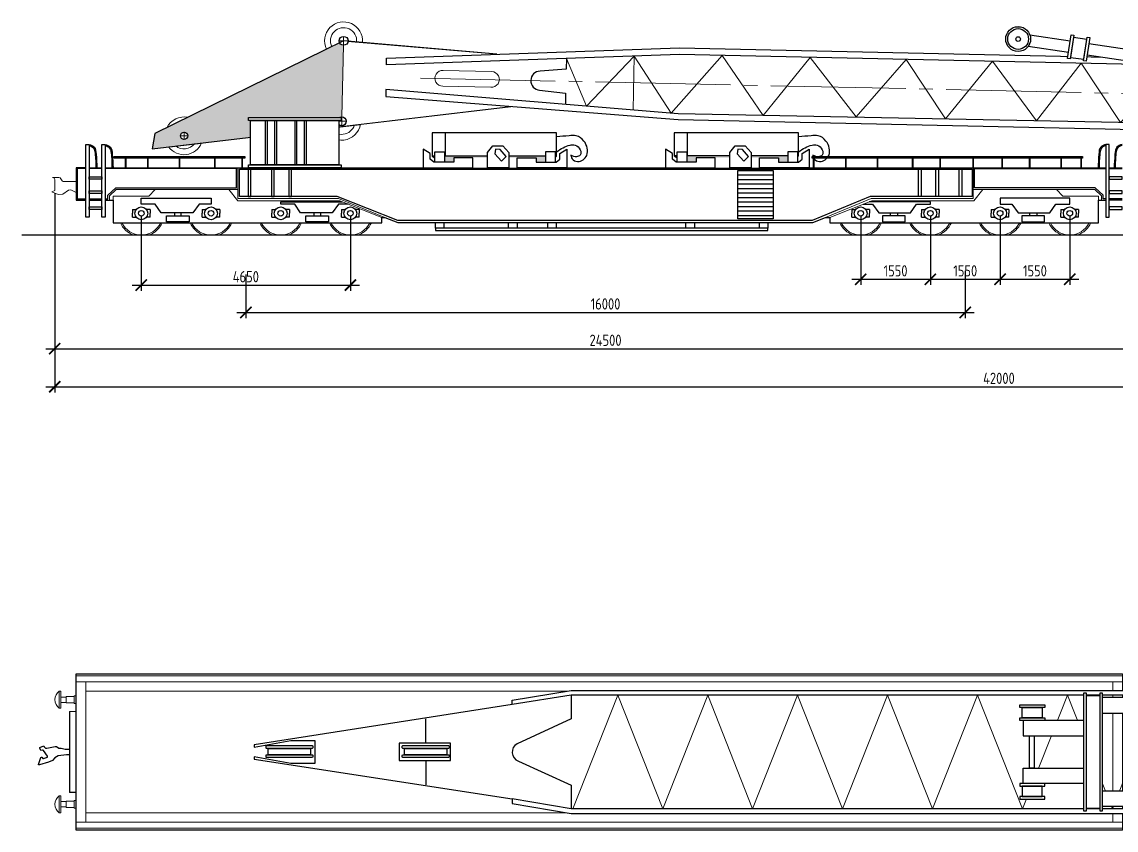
# Model space of a CAD drawing. Header units: millimetres. Extents: x -43929 to 22019, y 6537 to 66314.
# Drawn here: x -43614 to -19277, y 9101 to 27076 of the extents above; entities that cross this region are included whole.
import ezdxf

# ---------------------------------------------------------------- set-up
doc = ezdxf.new("R2010")
doc.units = ezdxf.units.MM
doc.set_wipeout_variables(frame=1)
doc.linetypes.add('CENTER', pattern=[16, 10, -2, 2, -2])
doc.linetypes.add('K5LT_AXLED', pattern=[19.5, 15, -1.5, 1.5, -1.5])
for name, color, linetype, lineweight in [('1', 7, 'Continuous', 35), ('1 @ 1', 7, 'Continuous', 35), ('axes', 40, 'CENTER', 0), ('dim', 4, 'Continuous', 15), ('hatch2', 7, 'Continuous', 9), ('line2', 7, 'Continuous', 18), ('line3', 7, 'Continuous', 25)]:
    doc.layers.add(name, color=color, linetype=linetype, lineweight=lineweight)
doc.layers.add('line1', color=5, linetype='Continuous', true_color=0x0000ff)
doc.styles.add('ГОСТ 2.304', font='CS_Gost2304.shx')
doc.dimstyles.new('СПДС', dxfattribs={"dimscale": 100, "dimtxt": 2.5, "dimasz": 2.5, "dimexe": 1.25, "dimexo": 0.625, "dimtad": 1, "dimdec": 0, "dimrnd": 0.001, "dimtxsty": 'ГОСТ 2.304', "dimblk": 'ARCHTICK', "dimblk1": 'ARCHTICK', "dimblk2": 'ARCHTICK', "dimcen": 2.5, "dimdle": 2, "dimadec": 0, "dimazin": 2, "dimtfac": 0.75, "dimtdec": 4, "dimtmove": 1, "dimatfit": 3, "dimfxl": 1, "dimtolj": 1, "dimarcsym": 1})

# ---------------------------------------------------------------- blocks, each defined once
blk = doc.blocks.new('подстреловая платформа ЕДК-1000_план')
blk.add_wipeout([(734612, 132273), (734612, 132759), (734570, 132759), (734570, 132778), (734388, 132778), (734388, 132792), (734268, 132792), (734268, 132656), (734237, 132656), (734166, 132736), (734138, 132847), (734162, 132949), (734237, 133036), (734268, 133036), (734268, 132907), (734388, 132907), (734388, 132920), (734570, 132920), (734570, 132934), (734612, 132934), (734612, 133112), (734467, 133112), (734467, 133946), (734399, 133946), (734214, 133923), (734138, 133878), (734083, 133823), (734000, 133787), (733794, 133728), (733775, 133728), (733775, 133736), (733825, 133890), (733838, 133899), (733847, 133899), (733856, 133891), (733873, 133867), (733885, 133867), (733973, 133898), (733973, 133915), (733889, 134042), (733876, 134049), (733866, 134049), (733829, 134042), (733801, 134094), (733806, 134114), (733893, 134147), (733901, 134126), (733929, 134097), (733957, 134093), (734146, 134132), (734175, 134132), (734223, 134098), (734281, 134098), (734371, 134076), (734467, 134076), (734467, 134909), (734612, 134909), (734612, 135087), (734570, 135087), (734570, 135102), (734388, 135102), (734388, 135114), (734268, 135114), (734268, 134985), (734237, 134984), (734164, 135068), (734138, 135175), (734165, 135283), (734237, 135365), (734268, 135365), (734268, 135229), (734388, 135229), (734388, 135244), (734570, 135244), (734570, 135262), (734612, 135262), (734612, 135749), (757881, 135749), (757881, 135262), (757923, 135262), (757923, 135244), (758105, 135244), (758105, 135229), (758225, 135229), (758225, 135365), (758256, 135365), (758328, 135283), (758355, 135175), (758328, 135066), (758256, 134984), (758225, 134985), (758225, 135114), (758105, 135114), (758105, 135102), (757923, 135102), (757923, 135087), (757881, 135087), (757881, 134909), (758026, 134909), (758026, 134076), (758121, 134076), (758211, 134098), (758269, 134098), (758318, 134132), (758347, 134132), (758536, 134093), (758564, 134097), (758592, 134126), (758600, 134147), (758687, 134114), (758692, 134094), (758663, 134042), (758626, 134049), (758617, 134049), (758603, 134042), (758520, 133915), (758520, 133898), (758608, 133867), (758620, 133867), (758637, 133891), (758646, 133899), (758655, 133899), (758668, 133890), (758717, 133736), (758717, 133728), (758699, 133728), (758493, 133787), (758410, 133823), (758354, 133878), (758278, 133923), (758093, 133946), (758026, 133946), (758026, 133112), (757881, 133112), (757881, 132934), (757923, 132934), (757923, 132920), (758105, 132920), (758105, 132907), (758225, 132907), (758225, 133036), (758256, 133036), (758329, 132953), (758355, 132847), (758330, 132742), (758256, 132656), (758225, 132656), (758225, 132792), (758105, 132792), (758105, 132778), (757923, 132778), (757923, 132759), (757881, 132759), (757881, 132273)]).dxf.layer = 'hatch2'
at = {"linetype": 'Continuous', "lineweight": 0}
blk.add_line((734824, 135571), (734612, 135571), dxfattribs=at)
at = {"layer": 'line1', "color": 5, "true_color": 0x0000ff}
for p in [(734467, 134909), (734612, 133112)]:
    blk.add_line(p, (734467, 133112), dxfattribs=at)
at = {"layer": 'line1', "color": 5, "ltscale": 1000, "true_color": 0x0000ff}
blk.add_lwpolyline([(734612, 135749), (757881, 135748), (757881, 132273), (734612, 132273)], close=True, dxfattribs=at)
blk.add_lwpolyline([(734466, 133946), (734399, 133946), (734214, 133923), (734138, 133878), (734083, 133823), (734000, 133787), (733794, 133728), (733775, 133728), (733775, 133736), (733825, 133890), (733838, 133899), (733847, 133899), (733856, 133891), (733873, 133867), (733885, 133867), (733973, 133898), (733973, 133906), (733973, 133915), (733889, 134042), (733876, 134049), (733866, 134049), (733829, 134042), (733801, 134094), (733806, 134114), (733893, 134147), (733901, 134126), (733929, 134097), (733957, 134093), (734146, 134132), (734175, 134132), (734223, 134098), (734281, 134098), (734371, 134076), (734467, 134076)], dxfattribs=at)
at = {"layer": 'line2', "linetype": 'Continuous', "lineweight": 0}
for p, q in [((734824, 135571), (734612, 135571)), ((757669, 135571), (757881, 135571)), ((734824, 132451), (734612, 132451)), ((757669, 132451), (757881, 132451))]:
    blk.add_line(p, q, dxfattribs=at)
at = {"layer": 'line2', "color": 5, "true_color": 0x0000ff}
blk.add_line((734612, 134909), (734467, 134909), dxfattribs=at)
at = {"layer": 'line2', "linetype": 'Continuous', "lineweight": 0}
for points in [[(734612, 135701), (757881, 135701), (757881, 132320), (734612, 132320)], [(734824, 135571), (757669, 135571), (757669, 132451), (734824, 132451)], [(757669, 135361), (734824, 135361), (734824, 132661), (757669, 132661)]]:
    blk.add_lwpolyline(points, close=True, dxfattribs=at)
at = {"layer": 'line2', "ltscale": 1000}
for points in [[(734237, 135365), (734268, 135365), (734268, 134985), (734237, 134985)], [(734388, 135114), (734268, 135114), (734268, 135229), (734388, 135229)], [(734570, 135102), (734388, 135102), (734388, 135244), (734570, 135244)], [(734612, 135087), (734570, 135087), (734570, 135262), (734612, 135262)], [(734237, 132656), (734268, 132656), (734268, 133036), (734237, 133036)], [(734388, 132907), (734268, 132907), (734268, 132792), (734388, 132792)], [(734570, 132920), (734388, 132920), (734388, 132778), (734570, 132778)], [(734612, 132934), (734570, 132934), (734570, 132759), (734612, 132759)]]:
    blk.add_lwpolyline(points, close=True, dxfattribs=at)
for centre in [(734372, 135175), (734372, 132847)]:
    blk.add_arc(centre, 234, 125.378, 234.622, dxfattribs=at)
blk = doc.blocks.new('A$C0CCE1D86')
blk.add_wipeout([(-5786, 1262), (-5786, 1366), (-21762, 1366), (-23077, 1154), (-23077, 1053), (-28818, 159), (-28818, -160), (-23077, -1044), (-23077, -1145), (-21762, -1366), (-5786, -1366), (-5786, -1262), (-21762, -1263), (-21762, -735), (-22939, -201), (-23052, -103), (-23067, 64), (-22968, 184), (-21763, 735), (-21763, 1262)]).dxf.layer = 'hatch2'
at = {"layer": 'line1', "color": 5, "ltscale": 1000, "true_color": 0x0000ff}
for p, q in [((-25000, 195), (-25000, 736)), ((-25000, -186), (-25000, -732))]:
    blk.add_line(p, q, dxfattribs=at)
for points in [[(-23077, 1053), (-23077, 1154), (-21762, 1366), (-10432, 1366), (-5786, 1366), (-5786, 1262), (-10432, 1262), (-21763, 1262)], [(-25592, -186), (-24447, -186), (-24447, 195), (-25592, 195)], [(-23077, -1044), (-23077, -1145), (-21762, -1366), (-10433, -1366), (-5786, -1366), (-5786, -1262), (-10431, -1262), (-21762, -1262)]]:
    blk.add_lwpolyline(points, close=True, dxfattribs=at)
at = {"layer": 'line1', "ltscale": 1000}
blk.add_lwpolyline([(-21763, 1262), (-21763, 735), (-22968, 184, 0.639508), (-22939, -201), (-21762, -735), (-21762, -1262)], format="xyb", dxfattribs=at)
at = {"layer": 'line1', "color": 5, "ltscale": 1000, "true_color": 0x0000ff}
blk.add_lwpolyline([(-23077, 1053), (-28818, 159), (-28818, 109), (-28000, 255), (-27467, 255), (-27467, 0), (-27467, -256), (-28000, -256), (-28818, -109), (-28818, -160), (-23077, -1044)], dxfattribs=at)
at = {"layer": 'line2', "ltscale": 1000}
blk.add_lwpolyline([(-5728, -1262), (-6728, 1262), (-7728, -1262), (-8728, 1262), (-9728, -1262), (-10728, 1262), (-11728, -1262), (-12728, 1262), (-13728, -1262), (-14728, 1262), (-15728, -1262), (-16728, 1262), (-17728, -1262), (-18728, 1262), (-19728, -1261), (-20728, 1262), (-21728, -1262)], dxfattribs=at)
at = {"layer": 'line3', "ltscale": 1000}
for points in [[(-28536, 142), (-27526, 142, -0.415068), (-27511, 127), (-27511, 94, -0.413359), (-27526, 79), (-28536, 79, -0.415068), (-28551, 94), (-28551, 127, -0.413359)], [(-25505, 142), (-24495, 142, -0.415068), (-24480, 127), (-24480, 94, -0.413359), (-24495, 79), (-25505, 79, -0.415068), (-25520, 94), (-25520, 127, -0.413359)], [(-28536, -62), (-27526, -62, -0.415068), (-27511, -78), (-27511, -111, -0.413359), (-27526, -126), (-28536, -126, -0.415068), (-28551, -111), (-28551, -77, -0.413359)], [(-25505, -62), (-24495, -62, -0.415068), (-24480, -78), (-24480, -111, -0.413359), (-24495, -126), (-25505, -126, -0.415068), (-25520, -111), (-25520, -77, -0.413359)]]:
    blk.add_lwpolyline(points, format="xyb", close=True, dxfattribs=at)
for points in [[(-28500, 79), (-27562, 79), (-27562, -62), (-28500, -62)], [(-25469, 79), (-24531, 79), (-24531, -62), (-25469, -62)]]:
    blk.add_lwpolyline(points, close=True, dxfattribs=at)
blk = doc.blocks.new('портал план')
blk.add_wipeout([(763435, 142748), (763435, 142766), (763461, 142766), (763461, 142757), (763644, 142722), (763750, 142722), (763750, 142789), (763901, 142789), (763901, 142722), (763938, 142722), (763938, 142640), (763644, 142640), (763461, 142408), (763461, 142382), (763435, 142382), (763435, 142399), (756579, 142399), (756579, 140668), (763435, 140668), (763435, 140686), (763461, 140686), (763461, 140659), (763644, 140428), (763938, 140428), (763938, 140346), (763901, 140346), (763901, 140279), (763750, 140279), (763750, 140346), (763644, 140346), (763461, 140310), (763461, 140302), (763435, 140302), (763435, 140319), (756579, 140319), (756579, 140227), (756518, 140227), (756518, 140277), (756220, 140277), (756220, 140227), (756159, 140227), (756159, 142840), (756220, 142840), (756220, 142791), (756518, 142791), (756518, 142841), (756579, 142841), (756579, 142748)]).dxf.layer = 'line1'
at = {"layer": 'line1', "color": 5, "ltscale": 1000, "true_color": 0x0000ff}
for p, q in [((763644, 142722), (763461, 142757)), ((763644, 142640), (763461, 142408)), ((763644, 140428), (763461, 140659)), ((763644, 140346), (763461, 140310))]:
    blk.add_line(p, q, dxfattribs=at)
for points in [[(756518, 142841), (756518, 140227), (756579, 140227), (756579, 142841)], [(763461, 142382), (763461, 142766), (763435, 142766), (763435, 142382)], [(763938, 142640), (763938, 142722), (763644, 142722), (763644, 142640)], [(763750, 142789), (763901, 142789), (763901, 142722), (763750, 142722)], [(763461, 140686), (763461, 140302), (763435, 140302), (763435, 140686)], [(763938, 140428), (763938, 140346), (763644, 140346), (763644, 140428)], [(763750, 140279), (763901, 140279), (763901, 140346), (763750, 140346)]]:
    blk.add_lwpolyline(points, close=True, dxfattribs=at)
for points in [[(756579, 142399), (763435, 142399), (763435, 142748), (756579, 142748)], [(756579, 140668), (763435, 140668), (763435, 140319), (756579, 140319)]]:
    blk.add_lwpolyline(points, dxfattribs=at)
blk.add_wipeout([(756159, 141175), (756159, 140835), (755293, 140835), (755293, 140776), (755238, 140776), (755238, 140544), (755293, 140544), (755293, 140485), (754738, 140485), (754738, 140544), (754792, 140544), (754792, 140776), (754738, 140776), (754738, 140835), (754816, 140835), (754816, 141175), (754957, 141175), (754957, 141893), (754816, 141893), (754816, 142233), (754738, 142233), (754738, 142292), (754792, 142292), (754792, 142524), (754738, 142524), (754738, 142583), (755293, 142583), (755293, 142524), (755238, 142524), (755238, 142292), (755293, 142292), (755293, 142233), (756159, 142233), (756159, 141893), (755057, 141893), (755057, 141175)]).dxf.layer = 'line1'
for points in [[(756159, 142840), (756159, 140227), (756220, 140227), (756220, 142840)], [(756518, 142791), (756518, 140277), (756220, 140277), (756220, 142791)], [(754738, 142583), (755293, 142583), (755293, 142524), (754738, 142524)], [(754792, 142524), (755238, 142524), (755238, 142292), (754792, 142292)], [(754738, 142292), (755293, 142292), (755293, 142233), (754738, 142233)], [(754957, 141893), (755057, 141893), (755057, 141175), (754957, 141175)], [(754738, 140776), (755293, 140776), (755293, 140835), (754738, 140835)], [(754792, 140544), (755238, 140544), (755238, 140776), (754792, 140776)], [(754738, 140485), (755293, 140485), (755293, 140544), (754738, 140544)]]:
    blk.add_lwpolyline(points, close=True, dxfattribs=at)
for points in [[(756159, 142233), (754816, 142233), (754816, 141893), (756159, 141893)], [(756159, 140835), (754816, 140835), (754816, 141175), (756159, 141175)]]:
    blk.add_lwpolyline(points, dxfattribs=at)
blk = doc.blocks.new('*U45')
at = {"layer": '1'}
blk.add_blockref('подстреловая платформа ЕДК-1000_план', (-767386, -134011), dxfattribs=at)
at = {"layer": '1', "ltscale": 1000}
blk.add_blockref('A$C0CCE1D86', (0, 0), dxfattribs=at)
at = {"layer": '1'}
blk.add_blockref('портал план', (-766525, -141534), dxfattribs=at)
blk = doc.blocks.new('_ArchTick')
at = {"color": 0, "linetype": 'ByBlock', "const_width": 0.15}
blk.add_lwpolyline([(-0.5, -0.5), (0.5, 0.5)], dxfattribs=at)
blk = doc.blocks.new('*D135')
at = {"layer": 'Defpoints', "color": 0, "ltscale": 1000, "transparency": 16777216}
for p in [(-42883, 22338), (-18383, 22338), (-18383, 19808)]:
    blk.add_point(p, dxfattribs=at)
at = {"layer": 'dim', "color": 0, "lineweight": -2, "ltscale": 1000, "transparency": 16777216}
for p, q in [((-42883, 22275), (-42883, 19683)), ((-18383, 22275), (-18383, 19683)), ((-43083, 19808), (-18183, 19808))]:
    blk.add_line(p, q, dxfattribs=at)
at = {"layer": 'dim', "color": 0, "lineweight": -2, "ltscale": 1000, "transparency": 16777216, "xscale": 250, "yscale": 250, "zscale": 250, "rotation": 180}
blk.add_blockref('_ArchTick', (-42883, 19808), dxfattribs=at)
at = {"layer": 'dim', "color": 0, "lineweight": -2, "ltscale": 1000, "transparency": 16777216, "xscale": 250, "yscale": 250, "zscale": 250}
blk.add_blockref('_ArchTick', (-18383, 19808), dxfattribs=at)
at = {"layer": 'dim', "color": 0, "ltscale": 1000, "transparency": 16777216, "insert": (-30633, 19995), "char_height": 250, "attachment_point": 5, "style": 'ГОСТ 2.304'}
blk.add_mtext('\\A1;24500', dxfattribs=at)
blk = doc.blocks.new('*D136')
at = {"layer": 'Defpoints', "color": 0, "ltscale": 1000, "transparency": 16777216}
for p in [(-38633, 21521), (-22633, 21601), (-22633, 20615)]:
    blk.add_point(p, dxfattribs=at)
at = {"layer": 'dim', "color": 0, "lineweight": -2, "ltscale": 1000, "transparency": 16777216}
for p, q in [((-38633, 21458), (-38633, 20490)), ((-22633, 21539), (-22633, 20490)), ((-38833, 20615), (-22433, 20615))]:
    blk.add_line(p, q, dxfattribs=at)
at = {"layer": 'dim', "color": 0, "lineweight": -2, "ltscale": 1000, "transparency": 16777216, "xscale": 250, "yscale": 250, "zscale": 250, "rotation": 180}
blk.add_blockref('_ArchTick', (-38633, 20615), dxfattribs=at)
at = {"layer": 'dim', "color": 0, "lineweight": -2, "ltscale": 1000, "transparency": 16777216, "xscale": 250, "yscale": 250, "zscale": 250}
blk.add_blockref('_ArchTick', (-22633, 20615), dxfattribs=at)
at = {"layer": 'dim', "color": 0, "ltscale": 1000, "transparency": 16777216, "insert": (-30633, 20803), "char_height": 250, "attachment_point": 5, "style": 'ГОСТ 2.304'}
blk.add_mtext('\\A1;16000', dxfattribs=at)
blk = doc.blocks.new('*D142')
at = {"layer": 'Defpoints', "color": 0, "ltscale": 1000, "transparency": 16777216}
for p in [(-40958, 22820), (-36308, 22820), (-36308, 21222)]:
    blk.add_point(p, dxfattribs=at)
at = {"layer": 'dim', "color": 0, "lineweight": -2, "ltscale": 1000, "transparency": 16777216}
for p, q in [((-40958, 22757), (-40958, 21097)), ((-36308, 22757), (-36308, 21097)), ((-41158, 21222), (-36108, 21222))]:
    blk.add_line(p, q, dxfattribs=at)
at = {"layer": 'dim', "color": 0, "lineweight": -2, "ltscale": 1000, "transparency": 16777216, "xscale": 250, "yscale": 250, "zscale": 250, "rotation": 180}
blk.add_blockref('_ArchTick', (-40958, 21222), dxfattribs=at)
at = {"layer": 'dim', "color": 0, "lineweight": -2, "ltscale": 1000, "transparency": 16777216, "xscale": 250, "yscale": 250, "zscale": 250}
blk.add_blockref('_ArchTick', (-36308, 21222), dxfattribs=at)
at = {"layer": 'dim', "color": 0, "ltscale": 1000, "transparency": 16777216, "insert": (-38633, 21409), "char_height": 250, "attachment_point": 5, "style": 'ГОСТ 2.304'}
blk.add_mtext('\\A1;4650', dxfattribs=at)
blk = doc.blocks.new('*D143')
at = {"layer": 'Defpoints', "color": 0, "ltscale": 1000, "transparency": 16777216}
for p in [(-24958, 22820), (-23408, 22820), (-23408, 21351)]:
    blk.add_point(p, dxfattribs=at)
at = {"layer": 'dim', "color": 0, "lineweight": -2, "ltscale": 1000, "transparency": 16777216}
for p, q in [((-24958, 22757), (-24958, 21226)), ((-23408, 22757), (-23408, 21226)), ((-25158, 21351), (-23208, 21351))]:
    blk.add_line(p, q, dxfattribs=at)
at = {"layer": 'dim', "color": 0, "lineweight": -2, "ltscale": 1000, "transparency": 16777216, "xscale": 250, "yscale": 250, "zscale": 250, "rotation": 180}
blk.add_blockref('_ArchTick', (-24958, 21351), dxfattribs=at)
at = {"layer": 'dim', "color": 0, "lineweight": -2, "ltscale": 1000, "transparency": 16777216, "xscale": 250, "yscale": 250, "zscale": 250}
blk.add_blockref('_ArchTick', (-23408, 21351), dxfattribs=at)
at = {"layer": 'dim', "color": 0, "ltscale": 1000, "transparency": 16777216, "insert": (-24183, 21539), "char_height": 250, "attachment_point": 5, "style": 'ГОСТ 2.304'}
blk.add_mtext('\\A1;1550', dxfattribs=at)
blk = doc.blocks.new('*D144')
at = {"layer": 'Defpoints', "color": 0, "ltscale": 1000, "transparency": 16777216}
for p in [(-23408, 22820), (-21858, 22820), (-21858, 21351)]:
    blk.add_point(p, dxfattribs=at)
at = {"layer": 'dim', "color": 0, "lineweight": -2, "ltscale": 1000, "transparency": 16777216}
for p, q in [((-23408, 22757), (-23408, 21226)), ((-21858, 22757), (-21858, 21226)), ((-23608, 21351), (-21658, 21351))]:
    blk.add_line(p, q, dxfattribs=at)
at = {"layer": 'dim', "color": 0, "lineweight": -2, "ltscale": 1000, "transparency": 16777216, "xscale": 250, "yscale": 250, "zscale": 250, "rotation": 180}
blk.add_blockref('_ArchTick', (-23408, 21351), dxfattribs=at)
at = {"layer": 'dim', "color": 0, "lineweight": -2, "ltscale": 1000, "transparency": 16777216, "xscale": 250, "yscale": 250, "zscale": 250}
blk.add_blockref('_ArchTick', (-21858, 21351), dxfattribs=at)
at = {"layer": 'dim', "color": 0, "ltscale": 1000, "transparency": 16777216, "insert": (-22633, 21539), "char_height": 250, "attachment_point": 5, "style": 'ГОСТ 2.304'}
blk.add_mtext('\\A1;1550', dxfattribs=at)
blk = doc.blocks.new('*D145')
at = {"layer": 'Defpoints', "color": 0, "ltscale": 1000, "transparency": 16777216}
for p in [(-21858, 22820), (-20308, 22820), (-20308, 21351)]:
    blk.add_point(p, dxfattribs=at)
at = {"layer": 'dim', "color": 0, "lineweight": -2, "ltscale": 1000, "transparency": 16777216}
for p, q in [((-21858, 22757), (-21858, 21226)), ((-20308, 22757), (-20308, 21226)), ((-22058, 21351), (-20108, 21351))]:
    blk.add_line(p, q, dxfattribs=at)
at = {"layer": 'dim', "color": 0, "lineweight": -2, "ltscale": 1000, "transparency": 16777216, "xscale": 250, "yscale": 250, "zscale": 250, "rotation": 180}
blk.add_blockref('_ArchTick', (-21858, 21351), dxfattribs=at)
at = {"layer": 'dim', "color": 0, "lineweight": -2, "ltscale": 1000, "transparency": 16777216, "xscale": 250, "yscale": 250, "zscale": 250}
blk.add_blockref('_ArchTick', (-20308, 21351), dxfattribs=at)
at = {"layer": 'dim', "color": 0, "ltscale": 1000, "transparency": 16777216, "insert": (-21083, 21539), "char_height": 250, "attachment_point": 5, "style": 'ГОСТ 2.304'}
blk.add_mtext('\\A1;1550', dxfattribs=at)
blk = doc.blocks.new('*D147')
at = {"layer": 'Defpoints', "color": 0, "ltscale": 1000, "transparency": 16777216}
for p in [(-42883, 23328), (-883, 23328), (-883, 18961)]:
    blk.add_point(p, dxfattribs=at)
at = {"layer": 'dim', "color": 0, "lineweight": -2, "ltscale": 1000, "transparency": 16777216}
for p, q in [((-42883, 23266), (-42883, 18836)), ((-883, 23266), (-883, 18836)), ((-43083, 18961), (-683, 18961))]:
    blk.add_line(p, q, dxfattribs=at)
at = {"layer": 'dim', "color": 0, "lineweight": -2, "ltscale": 1000, "transparency": 16777216, "xscale": 250, "yscale": 250, "zscale": 250, "rotation": 180}
blk.add_blockref('_ArchTick', (-42883, 18961), dxfattribs=at)
at = {"layer": 'dim', "color": 0, "lineweight": -2, "ltscale": 1000, "transparency": 16777216, "xscale": 250, "yscale": 250, "zscale": 250}
blk.add_blockref('_ArchTick', (-883, 18961), dxfattribs=at)
at = {"layer": 'dim', "color": 0, "ltscale": 1000, "transparency": 16777216, "insert": (-21883, 19149), "char_height": 250, "attachment_point": 5, "style": 'ГОСТ 2.304'}
blk.add_mtext('\\A1;42000', dxfattribs=at)
blk = doc.blocks.new('противовес 2 фасад')
at = {"layer": 'hatch2', "ltscale": 1000, "true_color": 0x000000}
h = blk.add_hatch(color=18, dxfattribs=at)
h.dxf.hatch_style = 1
h.paths.add_polyline_path([(775670, 208306), (775670, 208168), (775804, 208035), (775804, 208168)])
h.paths.add_polyline_path([(775804, 207763), (775670, 207896), (775670, 207617), (775804, 207484)])
h.paths.add_polyline_path([(775804, 207212), (775670, 207345), (775670, 207074), (775804, 206940)])
h.paths.add_polyline_path([(775804, 206669), (775670, 206802), (775670, 206530), (775804, 206397)])
h.paths.add_polyline_path([(775804, 206125), (775670, 206258), (775670, 205982), (775804, 205849)])
h.paths.add_polyline_path([(775737, 205644), (775670, 205710), (775670, 205538)])
at = {"layer": 'hatch2', "ltscale": 1000}
h = blk.add_hatch(color=2, dxfattribs=at)
h.dxf.hatch_style = 1
h.paths.add_polyline_path([(775804, 208035), (775670, 208168), (775670, 207896), (775804, 207763)])
h.paths.add_polyline_path([(775804, 207484), (775670, 207617), (775670, 207345), (775804, 207212)])
h.paths.add_polyline_path([(775804, 206940), (775670, 207074), (775670, 206802), (775804, 206669)])
h.paths.add_polyline_path([(775804, 206397), (775670, 206530), (775670, 206258), (775804, 206125)])
h.paths.add_polyline_path([(775804, 205849), (775670, 205982), (775670, 205710), (775737, 205644), (775804, 205753)])
at = {"layer": 'line1', "color": 5, "ltscale": 1000, "true_color": 0x0000ff}
for p, q in [((775670, 208306), (775670, 205538)), ((775670, 205837), (775157, 205837))]:
    blk.add_line(p, q, dxfattribs=at)
blk.add_lwpolyline([(775157, 205538), (775670, 205538), (775804, 205753), (775804, 208168), (775670, 208306), (775157, 208306)], close=True, dxfattribs=at)
blk.add_open_spline([(775576, 208306), (775512, 208400), (775427, 208525), (775412, 208736), (775510, 208840), (775657, 208857), (775704, 208732), (775671, 208665), (775651, 208625), (775680, 208630), (775755, 208642), (775828, 208813), (775650, 209049), (775348, 208960), (775201, 208762), (775225, 208541), (775236, 208398), (775244, 208306)], degree=3, knots=[0, 0, 0, 0, 189.313279, 252.804393, 341.668607, 408.016794, 459.165642, 532.191743, 532.191743, 532.191743, 578.995313, 656.803699, 795.119115, 979.272294, 1097.30782, 1185.951662, 1344.52465, 1344.52465, 1344.52465, 1344.52465], dxfattribs=at)
blk = doc.blocks.new('противовес 1 фасад')
at = {"layer": 'hatch2', "ltscale": 1000, "true_color": 0x000000}
h = blk.add_hatch(color=18, dxfattribs=at)
h.dxf.hatch_style = 1
h.paths.add_polyline_path([(775077, 208168), (774943, 208306), (774943, 208068), (775077, 207935)])
h.paths.add_polyline_path([(775077, 207663), (774943, 207796), (774943, 207524), (775077, 207391)])
h.paths.add_polyline_path([(775077, 207119), (774943, 207252), (774943, 206981), (775077, 206847)])
h.paths.add_polyline_path([(775077, 206571), (774943, 206704), (774943, 206433), (775077, 206300)])
h.paths.add_polyline_path([(775077, 206028), (774943, 206161), (774943, 205889), (775077, 205756)])
h.paths.add_polyline_path([(774973, 205587), (774943, 205617), (774943, 205538)])
at = {"layer": 'hatch2', "ltscale": 1000}
h = blk.add_hatch(color=2, dxfattribs=at)
h.dxf.hatch_style = 1
h.paths.add_polyline_path([(775077, 207935), (774943, 208068), (774943, 207796), (775077, 207663)])
h.paths.add_polyline_path([(775077, 207391), (774943, 207524), (774943, 207252), (775077, 207119)])
h.paths.add_polyline_path([(775077, 206847), (774943, 206981), (774943, 206704), (775077, 206571)])
h.paths.add_polyline_path([(775077, 206300), (774943, 206433), (774943, 206161), (775077, 206028)])
h.paths.add_polyline_path([(775077, 205753), (775077, 205756), (774943, 205889), (774943, 205617), (774973, 205587)])
at = {"layer": 'line1', "color": 5, "ltscale": 1000, "true_color": 0x0000ff}
for p, q in [((774943, 208306), (774943, 205538)), ((774943, 205837), (774429, 205837))]:
    blk.add_line(p, q, dxfattribs=at)
blk.add_lwpolyline([(774429, 205538), (774943, 205538), (775077, 205753), (775077, 208168), (774943, 208306), (774429, 208306)], close=True, dxfattribs=at)
blk.add_open_spline([(774848, 208306), (774784, 208400), (774699, 208525), (774685, 208736), (774782, 208840), (774929, 208857), (774976, 208732), (774943, 208665), (774924, 208625), (774952, 208630), (775027, 208642), (775100, 208813), (774922, 209049), (774620, 208960), (774474, 208762), (774497, 208541), (774509, 208398), (774516, 208306)], degree=3, knots=[0, 0, 0, 0, 189.313279, 252.804393, 341.668607, 408.016794, 459.165642, 532.191743, 532.191743, 532.191743, 578.995313, 656.803699, 795.119115, 979.272294, 1097.30782, 1185.951662, 1344.52465, 1344.52465, 1344.52465, 1344.52465], dxfattribs=at)
blk = doc.blocks.new('подставка под противовес')
blk.add_wipeout([(917386, 216048), (917386, 216464), (917543, 216365), (917543, 216240), (917625, 216176), (917643, 216176), (917643, 216403), (917862, 216403), (917862, 216176), (918068, 216176), (918068, 216269), (918492, 216269), (918680, 216269), (918680, 216385), (918812, 216532), (919032, 216532), (919155, 216385), (919155, 216271), (919477, 216269), (919902, 216269), (919902, 216176), (920107, 216176), (920107, 216403), (920326, 216403), (920326, 216176), (920345, 216176), (920427, 216240), (920427, 216365), (920583, 216464), (920583, 216048)]).dxf.layer = 'hatch2'
at = {"layer": 'line3', "ltscale": 1000}
for points in [[(917386, 216464), (917386, 216048), (918492, 216048), (918492, 216269), (918068, 216269), (918068, 216176), (917625, 216176), (917543, 216240), (917543, 216365), (917386, 216464)], [(920583, 216464), (920583, 216048), (919477, 216048), (919477, 216269), (919902, 216269), (919902, 216176), (920345, 216176), (920427, 216240), (920427, 216365), (920583, 216464)]]:
    blk.add_lwpolyline(points, dxfattribs=at)
for points in [[(917862, 216176), (917643, 216176), (917643, 216403), (917862, 216403)], [(918679, 216048), (919155, 216048), (919155, 216385), (919032, 216532), (918812, 216532), (918680, 216385)], [(918844, 216195), (918737, 216295), (918868, 216457), (918972, 216463), (918987, 216360)], [(920107, 216176), (920326, 216176), (920326, 216403), (920107, 216403)]]:
    blk.add_lwpolyline(points, close=True, dxfattribs=at)
blk = doc.blocks.new('A$C5FDC05B3')
at = {"layer": 'axes'}
for points in [[(0, -90), (0, 0), (-90, 0)], [(0, 90), (0, 0), (90, 0)]]:
    blk.add_lwpolyline(points, dxfattribs=at)
blk = doc.blocks.new('блок')
blk.add_wipeout([(930034, 216048), (930034, 216114), (930089, 216114), (930089, 217099), (930034, 217099), (930034, 217165), (932101, 217165), (932101, 217099), (932055, 217099), (932055, 216114), (932101, 216114), (932101, 216048)]).dxf.layer = 'hatch2'
at = {"layer": 'line3', "ltscale": 1000}
for points in [[(930034, 217099), (932101, 217099), (932101, 217165), (930034, 217165)], [(930089, 216114), (932055, 216114), (932055, 217099), (930089, 217099)], [(930817, 216114), (930853, 216114), (930853, 217099), (930817, 217099)], [(931027, 216114), (931063, 216114), (931063, 217099), (931027, 217099)], [(931478, 216114), (931513, 216114), (931513, 217099), (931478, 217099)], [(931680, 216114), (931716, 216114), (931716, 217099), (931680, 217099)], [(930034, 216048), (932101, 216048), (932101, 216114), (930034, 216114)]]:
    blk.add_lwpolyline(points, close=True, dxfattribs=at)
blk = doc.blocks.new('*U99')
at = {"color": 8, "lineweight": 20}
for centre in [(-31325, 482), (-29775, 482), (-28225, 482), (-26675, 482), (-15325, 482), (-13775, 482), (-12225, 482), (-10675, 482)]:
    blk.add_arc(centre, 482, 206.332, 333.6667, dxfattribs=at)
at = {"layer": 'line1', "color": 5, "ltscale": 1000, "true_color": 0x0000ff}
for p, q in [((-32488, 1494), (-32201, 1494)), ((-32130, 1494), (-9870, 1494)), ((-9799, 1494), (-9512, 1494)), ((-32488, 773), (-32201, 773)), ((-9512, 772), (-9799, 772))]:
    blk.add_line(p, q, dxfattribs=at)
at = {"layer": 'line1', "ltscale": 1000}
blk.add_lwpolyline([(-21871, 3924), (-21876, 3687), (-22457, 3644, 0.943401), (-22466, 3219), (-21888, 3155), (-21893, 2902)], format="xyb", dxfattribs=at)
at = {"layer": 'line1', "color": 5, "ltscale": 1000, "true_color": 0x0000ff}
for points in [[(-32560, 1494), (-32775, 1494), (-32775, 773), (-32560, 773)], [(-32130, 773), (-31953, 773), (-31953, 269), (-25979, 269), (-25979, 390), (-25910, 390), (-25623, 273), (-16391, 273), (-16108, 389), (-16009, 389), (-16009, 269), (-10035, 268), (-10035, 772), (-9870, 772)]]:
    blk.add_lwpolyline(points, dxfattribs=at)
at = {"layer": 'line2', "ltscale": 1000}
for p, q in [((-20366, 3978), (-20388, 2777)), ((-29177, 807), (-29177, 1494)), ((-32029, 873), (-31885, 1010)), ((-31885, 1010), (-29177, 1010)), ((-31017, 1010), (-31159, 861)), ((-29178, 759), (-29379, 1010)), ((-10115, 1010), (-12823, 1010)), ((-12810, 758), (-12610, 1010)), ((-10971, 1010), (-10829, 860)), ((-9971, 873), (-10115, 1010)), ((-32029, 773), (-32029, 873)), ((-31159, 861), (-31953, 861)), ((-31953, 773), (-31953, 861)), ((-26908, 758), (-29178, 759)), ((-26938, 807), (-29177, 807)), ((-25910, 390), (-26938, 807)), ((-25979, 390), (-26908, 758)), ((-16009, 389), (-15080, 758)), ((-15080, 758), (-12810, 758)), ((-10829, 860), (-10035, 860)), ((-10035, 860), (-10035, 772)), ((-9971, 772), (-9971, 873))]:
    blk.add_line(p, q, dxfattribs=at)
for points in [[(-21871, 3924), (-21427, 2863), (-20366, 3978), (-19543, 2707), (-18403, 3993), (-17493, 2657), (-16452, 3950), (-15424, 2628), (-14314, 3904), (-13438, 2584), (-12391, 3862), (-11418, 2540), (-10420, 3819), (-9546, 2499), (-8406, 3715), (-7414, 2591), (-6556, 3532), (-5735, 2683)], [(-12823, 1494), (-12823, 807), (-15093, 807), (-16108, 389)], [(-32775, 1192), (-33060, 1192), (-33084, 1204), (-33133, 1268), (-33157, 1280), (-33300, 1280), (-33265, 1266), (-33250, 1230), (-33250, 991), (-33316, 962), (-33171, 898), (-33073, 908), (-32945, 998), (-32893, 1001), (-32775, 941)]]:
    blk.add_lwpolyline(points, dxfattribs=at)
for centre, radius, start, end in [((-30374, 2205), 421, 77.6434, 154.7579), ((-31325, 482), 513, 204.6252, 249.9463), ((-31325, 482), 513, 290.0524, 335.3736), ((-29775, 482), 513, 204.6252, 249.9463), ((-29775, 482), 513, 290.0524, 335.3736), ((-28225, 482), 513, 204.6252, 249.9463), ((-28225, 482), 513, 290.0524, 335.3736), ((-26675, 482), 513, 204.6252, 249.9463), ((-26675, 482), 513, 290.0524, 335.3736), ((-15325, 482), 513, 204.6252, 249.9463), ((-15325, 482), 513, 290.0524, 335.3736), ((-13775, 482), 513, 204.6252, 249.9463), ((-13775, 482), 513, 290.0524, 335.3736), ((-12225, 482), 513, 204.6252, 249.9463), ((-12225, 482), 513, 290.0524, 335.3736), ((-10675, 482), 513, 204.6252, 249.9463), ((-10675, 482), 513, 290.0524, 335.3736)]:
    blk.add_arc(centre, radius, start, end, dxfattribs=at)
at = {"layer": 'line3', "color": 9, "ltscale": 1000, "true_color": 0xb7b7b7}
for p, q in [((-17275, 1330), (-18056, 1330)), ((-17275, 1229), (-18056, 1229)), ((-17275, 1129), (-18056, 1129)), ((-17275, 1029), (-18056, 1029)), ((-17275, 928), (-18056, 928)), ((-17275, 828), (-18056, 828)), ((-31522, 567), (-31522, 482)), ((-31522, 567), (-31440, 567)), ((-31522, 567), (-31522, 482)), ((-31522, 567), (-31440, 567)), ((-31128, 567), (-31210, 567)), ((-31128, 567), (-31210, 567)), ((-31128, 567), (-31128, 482)), ((-31128, 567), (-31128, 482)), ((-29972, 567), (-29890, 567)), ((-29972, 567), (-29972, 482)), ((-29578, 567), (-29660, 567)), ((-29578, 567), (-29578, 482)), ((-28422, 567), (-28422, 482)), ((-28422, 567), (-28340, 567)), ((-28028, 567), (-28110, 567)), ((-28028, 567), (-28028, 482)), ((-26872, 567), (-26790, 567)), ((-26872, 567), (-26872, 482)), ((-26478, 567), (-26560, 567)), ((-26478, 567), (-26478, 482)), ((-17275, 727), (-18056, 727)), ((-17275, 627), (-18056, 627)), ((-17275, 527), (-18056, 527)), ((-15522, 567), (-15440, 567)), ((-15522, 567), (-15522, 482)), ((-15128, 567), (-15210, 567)), ((-15128, 567), (-15128, 482)), ((-13972, 567), (-13890, 567)), ((-13972, 567), (-13972, 482)), ((-13578, 567), (-13660, 567)), ((-13578, 567), (-13578, 482)), ((-12422, 567), (-12340, 567)), ((-12422, 567), (-12422, 482)), ((-12028, 567), (-12110, 567)), ((-12028, 567), (-12028, 482)), ((-10872, 567), (-10790, 567)), ((-10872, 567), (-10872, 482)), ((-10872, 567), (-10790, 567)), ((-10872, 567), (-10872, 482)), ((-10478, 567), (-10560, 567)), ((-10478, 567), (-10560, 567)), ((-10478, 567), (-10478, 482)), ((-10478, 567), (-10478, 482)), ((-31522, 398), (-31522, 482)), ((-31522, 398), (-31522, 482)), ((-31522, 398), (-31440, 398)), ((-31522, 398), (-31440, 398)), ((-31128, 398), (-31210, 398)), ((-31128, 398), (-31210, 398)), ((-31128, 398), (-31128, 482)), ((-31128, 398), (-31128, 482)), ((-29972, 398), (-29972, 482)), ((-29972, 398), (-29890, 398)), ((-29578, 398), (-29660, 398)), ((-29578, 398), (-29578, 482)), ((-28422, 398), (-28422, 482)), ((-28422, 398), (-28340, 398)), ((-28028, 398), (-28110, 398)), ((-28028, 398), (-28028, 482)), ((-26872, 398), (-26872, 482)), ((-26872, 398), (-26790, 398)), ((-26478, 398), (-26560, 398)), ((-26478, 398), (-26478, 482)), ((-17275, 426), (-18056, 426)), ((-15522, 397), (-15522, 482)), ((-15522, 397), (-15440, 397)), ((-15128, 397), (-15210, 397)), ((-15128, 397), (-15128, 482)), ((-13972, 397), (-13972, 482)), ((-13972, 397), (-13890, 397)), ((-13578, 397), (-13660, 397)), ((-13578, 397), (-13578, 482)), ((-12422, 397), (-12422, 482)), ((-12422, 397), (-12340, 397)), ((-12028, 397), (-12110, 397)), ((-12028, 397), (-12028, 482)), ((-10872, 397), (-10872, 482)), ((-10872, 397), (-10872, 482)), ((-10872, 397), (-10790, 397)), ((-10872, 397), (-10790, 397)), ((-10478, 397), (-10560, 397)), ((-10478, 397), (-10560, 397)), ((-10478, 397), (-10478, 482)), ((-10478, 397), (-10478, 482))]:
    blk.add_line(p, q, dxfattribs=at)
for points in [[(-32560, 2015), (-32488, 2015), (-32488, 394), (-32560, 394)], [(-32201, 2015), (-32130, 2015), (-32130, 394), (-32201, 394)], [(-9799, 2014), (-9870, 2014), (-9870, 394), (-9799, 394)], [(-29023, 1711), (-31926, 1711), (-31926, 1744), (-29023, 1744)], [(-31664, 1711), (-31682, 1711), (-31682, 1494), (-31664, 1494)], [(-31171, 1711), (-31189, 1711), (-31189, 1494), (-31171, 1494)], [(-30465, 1711), (-30483, 1711), (-30483, 1494), (-30465, 1494)], [(-29682, 1711), (-29700, 1711), (-29700, 1494), (-29682, 1494)], [(-29072, 1711), (-29090, 1711), (-29090, 1494), (-29072, 1494)], [(-10394, 1710), (-16402, 1710), (-16402, 1744), (-10394, 1744)], [(-16363, 1710), (-16381, 1710), (-16381, 1494), (-16363, 1494)], [(-15647, 1710), (-15665, 1710), (-15665, 1494), (-15647, 1494)], [(-14941, 1710), (-14959, 1710), (-14959, 1494), (-14941, 1494)], [(-14159, 1710), (-14177, 1710), (-14177, 1494), (-14159, 1494)], [(-13548, 1710), (-13566, 1710), (-13566, 1494), (-13548, 1494)], [(-12813, 1710), (-12831, 1710), (-12831, 1494), (-12813, 1494)], [(-12170, 1710), (-12188, 1710), (-12188, 1494), (-12170, 1494)], [(-11557, 1710), (-11575, 1710), (-11575, 1494), (-11557, 1494)], [(-10857, 1710), (-10875, 1710), (-10875, 1494), (-10857, 1494)], [(-10412, 1710), (-10430, 1710), (-10430, 1494), (-10412, 1494)], [(-32488, 1296), (-32201, 1296), (-32201, 1239), (-32488, 1239)], [(-12849, 1460), (-12849, 852), (-15114, 852), (-16408, 323), (-25616, 323), (-26972, 852), (-29139, 852), (-29139, 1460)], [(-28945, 852), (-28888, 852), (-28888, 1460), (-28945, 1460)], [(-28427, 852), (-28370, 852), (-28370, 1460), (-28427, 1460)], [(-28042, 852), (-27986, 852), (-27986, 1460), (-28042, 1460)], [(-17275, 359), (-18056, 359), (-18056, 1430), (-17275, 1430)], [(-13982, 852), (-14038, 852), (-14038, 1460), (-13982, 1460)], [(-13597, 852), (-13653, 852), (-13653, 1460), (-13597, 1460)], [(-13079, 852), (-13135, 852), (-13135, 1460), (-13079, 1460)], [(-9512, 1296), (-9799, 1296), (-9799, 1239), (-9512, 1239)], [(-32488, 980), (-32201, 980), (-32201, 922), (-32488, 922)], [(-9512, 979), (-9799, 979), (-9799, 921), (-9512, 921)], [(-32488, 624), (-32201, 624), (-32201, 565), (-32488, 565)], [(-30435, 489), (-30590, 489), (-30590, 425), (-30435, 425)], [(-27335, 489), (-27490, 489), (-27490, 425), (-27335, 425)], [(-14665, 488), (-14510, 488), (-14510, 425), (-14665, 425)], [(-11565, 488), (-11410, 488), (-11410, 425), (-11565, 425)], [(-9512, 624), (-9799, 624), (-9799, 564), (-9512, 564)], [(-30262, 288), (-30765, 288), (-30765, 425), (-30262, 425)], [(-27162, 288), (-27665, 288), (-27665, 425), (-27162, 425)], [(-24595, 149), (-24785, 149), (-24785, 273), (-24595, 273)], [(-22967, 149), (-23157, 149), (-23157, 273), (-22967, 273)], [(-22096, 149), (-22285, 149), (-22285, 273), (-22096, 273)], [(-19022, 149), (-19212, 149), (-19212, 273), (-19022, 273)], [(-17389, 148), (-17579, 148), (-17579, 273), (-17389, 273)], [(-14838, 288), (-14335, 288), (-14335, 425), (-14838, 425)], [(-11738, 288), (-11235, 288), (-11235, 425), (-11738, 425)], [(-17389, 148), (-24785, 149), (-24785, 98), (-17389, 98)]]:
    blk.add_lwpolyline(points, close=True, dxfattribs=at)
for points in [[(-32560, 1476), (-32753, 1476), (-32753, 802), (-32560, 802)], [(-32201, 1476), (-32488, 1476)], [(-32130, 802), (-32067, 802), (-32067, 881), (-31891, 1050), (-29205, 1050), (-29205, 1476), (-32130, 1476)], [(-9870, 801), (-9933, 801), (-9933, 881), (-10109, 1049), (-12795, 1049), (-12795, 1475), (-9870, 1475)], [(-9799, 1475), (-9512, 1475)], [(-32488, 802), (-32201, 802)], [(-29775, 819), (-29775, 683), (-30038, 683), (-30181, 489), (-30884, 489), (-31014, 684), (-31325, 684), (-31325, 819), (-29775, 819)], [(-26717, 683), (-26938, 683), (-27081, 489), (-27784, 489), (-27914, 684), (-28225, 684), (-28225, 736), (-26851, 736)], [(-15271, 682), (-15062, 682), (-14919, 488), (-14216, 488), (-14086, 684), (-13775, 684), (-13775, 736), (-15137, 736)], [(-12225, 819), (-12225, 682), (-11962, 682), (-11819, 488), (-11116, 488), (-10986, 684), (-10675, 684), (-10675, 819), (-12225, 819)], [(-9512, 801), (-9799, 801)]]:
    blk.add_lwpolyline(points, dxfattribs=at)
for centre, radius in [((-31325, 482), 143), ((-31325, 482), 143), ((-31325, 482), 62.7), ((-31325, 482), 62.7), ((-29775, 482), 143), ((-29775, 482), 62.7), ((-28225, 482), 143), ((-28225, 482), 62.7), ((-26675, 482), 143), ((-26675, 482), 62.7), ((-15325, 482), 143), ((-15325, 482), 62.7), ((-13775, 482), 143), ((-13775, 482), 62.7), ((-12225, 482), 143), ((-12225, 482), 62.7), ((-10675, 482), 143), ((-10675, 482), 143), ((-10675, 482), 62.7), ((-10675, 482), 62.7)]:
    blk.add_circle(centre, radius, dxfattribs=at)
for points in [[(-32488, 2015), (-32375, 1955), (-32330, 1796), (-32312, 1494)], [(-32488, 1992), (-32389, 1933), (-32353, 1820), (-32336, 1494)], [(-32130, 2015), (-32016, 1955), (-31971, 1796), (-31953, 1494)], [(-32130, 1992), (-32030, 1933), (-31995, 1820), (-31978, 1494)], [(-9870, 2014), (-9984, 1955), (-10029, 1796), (-10047, 1494)], [(-9870, 1992), (-9970, 1933), (-10005, 1819), (-10022, 1494)], [(-9512, 2014), (-9625, 1955), (-9670, 1796), (-9688, 1494)], [(-9512, 1992), (-9611, 1933), (-9647, 1819), (-9664, 1494)]]:
    blk.add_spline(points, degree=3, dxfattribs=at)
at = {"layer": '1', "rotation": 270}
for name, p in [('противовес 1 фасад', (-230394, 776698)), ('противовес 2 фасад', (-225011, 777426))]:
    blk.add_blockref(name, p, dxfattribs=at)
blk.add_wipeout([(-23104, 2860), (-26853, 2417), (-26871, 2429), (-26800, 2454), (-26767, 2527), (-26796, 2600), (-26864, 2629), (-26829, 4217), (-26759, 4244), (-26727, 4309), (-23457, 4022), (-25871, 3931), (-25890, 3081)]).dxf.layer = 'hatch2'
at = {"layer": 'axes', "color": 30, "linetype": 'K5LT_AXLED', "ltscale": 200, "true_color": 0xff8000}
blk.add_line((-25119, 3489), (-2700, 3000), dxfattribs=at)
at = {"layer": 'line1', "color": 5, "ltscale": 1000, "true_color": 0x0000ff}
for points in [[(-4459, 3475), (-4240, 3303), (-9184, 3792), (-19355, 4014), (-25874, 3780), (-25871, 3931), (-19352, 4164), (-9181, 3942)], [(-4478, 2602), (-4252, 2765), (-9213, 2492), (-19384, 2694), (-25886, 3232), (-25890, 3081), (-19387, 2564), (-9216, 2342)]]:
    blk.add_lwpolyline(points, close=True, dxfattribs=at)
at = {"layer": 'line2', "ltscale": 1000}
blk.add_lwpolyline([(-23551, 3285, 1.02846), (-23533, 3635), (-24608, 3658, 1.040486), (-24616, 3308)], format="xyb", close=True, dxfattribs=at)
at = {"layer": 'line2', "xscale": -1, "rotation": 359.9993642434236}
blk.add_blockref('подставка под противовес', (895525, -214564), dxfattribs=at)
at = {"layer": 'line2', "ltscale": 1000, "xscale": -1, "rotation": 359.9993642434236}
blk.add_blockref('подставка под противовес', (900914, -214564), dxfattribs=at)
for points in [[(-27205, 4131), (-27247, 4353), (-27174, 4555), (-27006, 4698), (-26794, 4737), (-26584, 4661), (-26446, 4496), (-26407, 4280), (-26727, 4314), (-26753, 4385), (-26825, 4417), (-26896, 4389), (-26927, 4319), (-26910, 4276)], [(-27256, 2369), (-27131, 2201), (-26924, 2112), (-26714, 2137), (-26538, 2266), (-26451, 2465)], [(-30717, 1961), (-30544, 1820), (-30324, 1786), (-30115, 1872), (-29983, 2048)]]:
    blk.add_wipeout(points).dxf.layer = 'hatch2'
at = {"layer": 'hatch2', "ltscale": 1000}
h = blk.add_hatch(color=256, dxfattribs=at)
h.dxf.hatch_style = 1
h.paths.add_polyline_path([(-31063, 2028), (-31083, 1918), (-30969, 1931)])
h.paths.add_polyline_path([(-30833, 2346), (-31015, 2256), (-30728, 1960), (-30488, 1988)])
h.paths.add_polyline_path([(-30469, 2525), (-30651, 2435), (-30450, 2227, -0.876729), (-30294, 2203, -0.337249), (-30354, 2127), (-30247, 2016), (-30007, 2045)])
h.paths.add_polyline_path([(-30106, 2704), (-30288, 2614), (-29766, 2073), (-29525, 2102)])
h.paths.add_polyline_path([(-29742, 2883), (-29924, 2793), (-29285, 2130), (-29044, 2158)])
h.paths.add_polyline_path([(-29379, 3061), (-29561, 2972), (-28803, 2187), (-28563, 2215)])
h.paths.add_polyline_path([(-29015, 3240), (-29197, 3151), (-28322, 2244), (-28082, 2272)])
h.paths.add_polyline_path([(-28652, 3419), (-28834, 3330), (-27841, 2300), (-27600, 2329)])
h.paths.add_polyline_path([(-28285, 3599), (-28467, 3510), (-27356, 2358), (-27115, 2386)])
h.paths.add_polyline_path([(-27922, 3778), (-28104, 3689), (-26964, 2507, -0.060893), (-26967, 2532, -0.417037), (-26864, 2629), (-26863, 2680)])
h.paths.add_polyline_path([(-27558, 3957), (-27740, 3868), (-26857, 2951), (-26851, 3223)])
h.paths.add_polyline_path([(-27190, 4138), (-27372, 4049), (-26845, 3502), (-26839, 3774)])
h.paths.add_polyline_path([(-26829, 4217, -0.279753), (-26916, 4273), (-27008, 4228), (-26833, 4046)])
h = blk.add_hatch(color=2, dxfattribs=at)
h.dxf.hatch_style = 1
h.paths.add_polyline_path([(-31015, 2256), (-31021, 2253), (-31063, 2028), (-30969, 1931), (-30728, 1960)])
h.paths.add_polyline_path([(-30454, 2207, -0.065684), (-30450, 2227), (-30651, 2435), (-30833, 2346), (-30488, 1988), (-30247, 2016), (-30354, 2127, -0.495608)])
h.paths.add_polyline_path([(-30288, 2614), (-30469, 2525), (-30007, 2045), (-29766, 2073)])
h.paths.add_polyline_path([(-29924, 2793), (-30106, 2704), (-29525, 2102), (-29285, 2130)])
h.paths.add_polyline_path([(-29561, 2972), (-29742, 2883), (-29044, 2158), (-28803, 2187)])
h.paths.add_polyline_path([(-29197, 3151), (-29379, 3061), (-28563, 2215), (-28322, 2244)])
h.paths.add_polyline_path([(-28834, 3330), (-29015, 3240), (-28082, 2272), (-27841, 2300)])
h.paths.add_polyline_path([(-28467, 3510), (-28652, 3419), (-27600, 2329), (-27356, 2358)])
h.paths.add_polyline_path([(-28104, 3689), (-28285, 3599), (-27115, 2386), (-26875, 2415), (-26892, 2433, -0.279885), (-26964, 2507)])
h.paths.add_polyline_path([(-27740, 3868), (-27922, 3778), (-26863, 2680), (-26857, 2951)])
h.paths.add_polyline_path([(-27372, 4049), (-27558, 3957), (-26851, 3223), (-26845, 3502)])
h.paths.add_polyline_path([(-27008, 4228), (-27190, 4138), (-26839, 3774), (-26833, 4046)])
at = {"layer": 'line1', "color": 5, "ltscale": 1000, "true_color": 0x0000ff}
blk.add_lwpolyline([(-23419, 4018), (-26827, 4317), (-31021, 2253), (-31083, 1918), (-23104, 2860)], dxfattribs=at)
for centre, radius in [((-26827, 4317), 100), ((-26867, 2529), 100), ((-30374, 2205), 80)]:
    blk.add_circle(centre, radius, dxfattribs=at)
at = {"layer": 'line2', "ltscale": 1000}
blk.add_line((-26829, 4217), (-26864, 2629), dxfattribs=at)
for centre, radius, start, end in [((-26827, 4317), 421, 354.9935, 206.1994), ((-26827, 4317), 292, 354.9973, 206.1988), ((-26867, 2529), 421, 202.303, 351.1624), ((-26867, 2529), 292, 209.4851, 343.9804), ((-30374, 2205), 421, 215.3722, 338.0932), ((-30374, 2205), 292, 230.4093, 323.0561)]:
    blk.add_arc(centre, radius, start, end, dxfattribs=at)
at = {"ltscale": 1000, "rotation": 358.7499369522085}
for p in [(-26827, 4317), (-26867, 2529), (-30374, 2205)]:
    blk.add_blockref('A$C5FDC05B3', p, dxfattribs=at)
blk.add_wipeout([(-2700, 3000), (-3118, 2953), (-3113, 2986), (-3292, 3013), (-3486, 2950), (-3490, 2924), (-3516, 2927), (-3506, 2996), (-10287, 4004), (-10308, 3862), (-10369, 3871), (-10364, 3906), (-10658, 3950), (-10664, 3914), (-10724, 3923), (-10703, 4066), (-11600, 4200), (-11606, 4184), (-11723, 4098), (-11863, 4083), (-11996, 4141), (-12079, 4252), (-12097, 4397), (-12040, 4529), (-11926, 4614), (-11785, 4631), (-11651, 4574), (-11566, 4460), (-11561, 4442), (-10667, 4309), (-10646, 4451), (-10585, 4442), (-10592, 4393), (-10298, 4350), (-10290, 4399), (-10230, 4390), (-10251, 4247), (-3470, 3239), (-3460, 3307), (-3434, 3304), (-3435, 3295), (-3270, 3161), (-3091, 3134), (-3086, 3167)]).dxf.layer = 'hatch2'
at = {"layer": 'line1', "color": 5, "ltscale": 1000, "true_color": 0x0000ff}
for points in [[(-10667, 4309), (-11561, 4442)], [(-11600, 4200), (-10703, 4066)], [(-10287, 4004), (-3506, 2996), (-3470, 3239), (-10251, 4247)]]:
    blk.add_lwpolyline(points, dxfattribs=at)
for points in [[(-10724, 3923), (-10646, 4451), (-10585, 4442), (-10664, 3914)], [(-10364, 3906), (-10298, 4350), (-10592, 4393), (-10658, 3950)], [(-10369, 3871), (-10290, 4399), (-10230, 4390), (-10308, 3862)]]:
    blk.add_lwpolyline(points, close=True, dxfattribs=at)
for radius in [277, 231, 51.5]:
    blk.add_circle((-11823, 4357), radius, dxfattribs=at)
at = {"layer": 'line2', "ltscale": 1000, "xscale": -1, "rotation": 359.9993642434236}
blk.add_blockref('блок', (903154, -214564), dxfattribs=at)

msp = doc.modelspace()

# ---------------------------------------------------------------- linework, layer by layer
at = {"layer": 'line3'}
msp.add_line((-43614, 22337.8), (-498.9, 22337.8), dxfattribs=at)

# ---------------------------------------------------------------- block references
at = {"layer": '1 @ 1'}
msp.add_blockref('*U45', (-9632.8, 10838.5), dxfattribs=at)

# ---------------------------------------------------------------- dimensions: what is measured, and where the dimension line sits
at = {"layer": 'dim', "ltscale": 1000}
for base, p1, p2, override, picture, middle in [((-882.8, 18961.2), (-42882.8, 23328.4), (-882.8, 23328.2), {"dimlfac": 1, "dimtxsty": 'ГОСТ 2.304', "dimblk1": 'ArchTick', "dimblk2": 'ArchTick', "dimsah": 1, "dimfxl": 1.25, "dimtolj": 1}, '*D147', (-21882.8, 19148.7)), ((-36307.8, 21222), (-40957.8, 22819.7), (-36307.8, 22819.7), {"dimscale": 100, "dimlfac": 1, "dimtxsty": 'ГОСТ 2.304', "dimblk1": 'ArchTick', "dimblk2": 'ArchTick', "dimsah": 1, "dimfxl": 1.25, "dimtolj": 1}, '*D142', (-38632.8, 21409.5)), ((-23407.8, 21351.4), (-24957.8, 22819.7), (-23407.8, 22819.7), {"dimscale": 100, "dimlfac": 1, "dimtxsty": 'ГОСТ 2.304', "dimblk1": 'ArchTick', "dimblk2": 'ArchTick', "dimsah": 1, "dimfxl": 1.25, "dimtolj": 1}, '*D143', (-24182.8, 21538.9)), ((-21857.8, 21351.4), (-23407.8, 22819.7), (-21857.8, 22819.7), {"dimscale": 100, "dimlfac": 1, "dimtxsty": 'ГОСТ 2.304', "dimblk1": 'ArchTick', "dimblk2": 'ArchTick', "dimsah": 1, "dimfxl": 1.25, "dimtolj": 1}, '*D144', (-22632.8, 21538.9)), ((-20307.8, 21351.4), (-21857.8, 22819.7), (-20307.8, 22819.7), {"dimscale": 100, "dimlfac": 1, "dimtxsty": 'ГОСТ 2.304', "dimblk1": 'ArchTick', "dimblk2": 'ArchTick', "dimsah": 1, "dimfxl": 1.25, "dimtolj": 1}, '*D145', (-21082.8, 21538.9)), ((-18382.8, 19807.6), (-42882.8, 22337.8), (-18382.8, 22337.8), {"dimlfac": 1, "dimtxsty": 'ГОСТ 2.304', "dimblk1": 'ArchTick', "dimblk2": 'ArchTick', "dimsah": 1, "dimfxl": 1.25, "dimtolj": 1}, '*D135', (-30632.8, 19995.1)), ((-22632.8, 20615.5), (-38632.8, 21520.9), (-22632.8, 21601.4), {"dimscale": 100, "dimlfac": 1, "dimtxsty": 'ГОСТ 2.304', "dimblk1": 'ArchTick', "dimblk2": 'ArchTick', "dimsah": 1, "dimfxl": 1.25, "dimtolj": 1}, '*D136', (-30632.8, 20803))]:
    dim = msp.add_linear_dim(base=base, p1=p1, p2=p2, dimstyle='СПДС', override=override, dxfattribs=at)
    dim.commit()
    dim.dimension.update_dxf_attribs({"geometry": picture, "text_midpoint": middle})

# ---------------------------------------------------------------- next in the draw order: block references
at = {"layer": '1 @ 1'}
msp.add_blockref('*U99', (-9632.8, 22337.8), dxfattribs=at)

doc.saveas('drawing.dxf')
